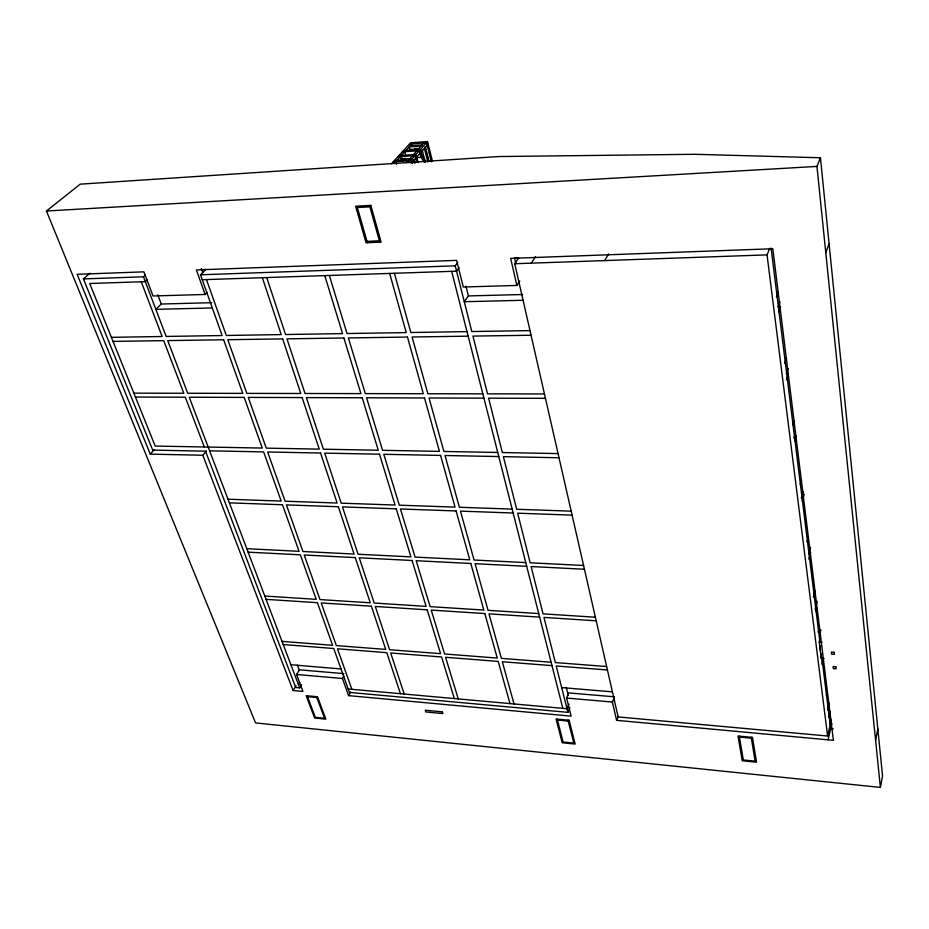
<?xml version="1.0" encoding="UTF-8"?>
<svg xmlns="http://www.w3.org/2000/svg" width="929" height="929" viewBox="0 0 929 929"><rect width="100%" height="100%" fill="white"/><g stroke="black" fill="none" stroke-linecap="round" stroke-linejoin="round"><path stroke-width="1.39" d="M880.402 787.42L882.55 775.947L820.446 157.756L694.811 154.295L498.664 156.548L80.184 184.163L46.45 211.022L255.556 722.925L880.402 787.42L816.963 166.419L820.446 157.756M875.594 740.401L877.835 729.033M830.003 723.308L830.932 719.267M514.341 258.157L518.672 257.995L514.747 263.743L618.133 716.921L827.6 736.023L831.107 720.846M828.076 739.832L831.885 723.319M829.202 717.467L830.189 713.228M828.633 716.979L829.957 711.324M827.6 709.953L829.225 703.114M826.38 694.997L827.007 692.384M821.944 664.432L822.664 657.953M824.128 658.58L821.271 658.382L821.399 653.83M820.261 650.207L820.377 645.643M821.271 658.382L819.239 641.962L819.703 640.151L771.128 248.089M815.917 611.723L816.626 609.041L816.161 605.278M815.105 609.296L817.206 601.342M813.351 597.138L815.105 590.589M808.741 553.823L810.564 547.32M808.857 559.095L810.692 552.558M807.022 541.967L808.485 536.834M802.191 501.033L804.212 494.286M801.286 498.153L803.283 491.511M800.264 484.462L801.53 480.316M794.783 441.252L796.467 436.026M793.83 438.116L795.05 434.342L795.596 438.732M792.867 424.855L794.202 420.825M786.41 379.775L787.815 375.757L787.246 371.124M786.306 373.795L788.164 368.511M825.788 252.804L829.074 243.572M784.622 363.32L786.48 358.106M778.607 311.819L780.557 306.709M778.003 306.907L779.954 301.82M206.493 450.89L202.812 455.245L150.254 454.13L77.142 274.299L143.89 271.849L153.041 295.979L205.135 294.47L196.356 269.921L456.615 260.364L463.304 287.003L516.872 285.447L510.66 258.378L772.823 248.751L833.394 740.32L616.589 720.335L618.11 716.41M776.365 296.932L778.328 291.915M616.589 720.335L612.397 702.045L614.452 696.82L568.792 692.906L566.585 698.051L571.138 716.143L348.572 695.624L342.453 678.495L343.881 676.126M827.6 736.023L767.04 254.871L769.758 248.368M283.229 644.552L333.743 648.512L349.397 692.407L567.921 712.346L569.86 707.77M568.954 704.17L567.004 708.734L348.178 688.993M604.686 260.584L608.576 254M348.572 695.624L350.686 692.047M89.823 273.231L83.424 278.909L152.716 450.112L205.483 451.169L295.747 687.518L299.695 687.878L301.658 684.754M298.418 684.499L299.719 682.432M343.869 673.63L299.51 669.821L296.537 674.489L302.947 691.42L293.088 690.514L296.084 685.765M531.225 263.162L535.534 256.694M516.872 285.447L519.787 281.069M465.963 286.248L468.39 295.933L464.279 301.728L523.073 300.276M459.1 267.773L456.569 271.175L202.232 279.722M529.994 330.608L471.804 331.537L455.222 265.833L457.753 262.442M428.188 144.204L411.21 163.283L410.513 160.624L393.304 161.762M403.395 150.707L420.431 149.523L422.114 156.13L421.058 157.315L416.796 157.593M408.737 162.598L427.537 141.58L432.426 161.089M150.254 454.13L154.075 449.845M406.217 162.703L423.961 142.915M399.365 161.158L401.084 159.265L406.321 158.476M408.284 151.322L409.956 149.476L419.211 148.826M394.128 163.504L413.138 142.613M391.469 163.771L410.63 142.787L427.537 141.58M205.135 294.47L207.121 292.461M145.33 275.054L143.472 276.796L166.14 336.437L222.136 335.543L200.478 274.787L205.808 269.491L201.558 269.654M211.731 302.691L161.263 304.027L155.851 309.345L212.3 307.952M147.165 279.896L145.319 281.638L89.707 283.508L155.201 446.059L262.268 448.068L244.199 397.403L189.237 397.229L299.695 687.878M409.584 143.949L426.504 142.741L431.3 161.843M410.339 145.69L422.231 144.854M421.185 146.016L409.283 146.852L409.956 149.476M402.327 151.88L419.374 150.707L421.058 157.315L424.298 162.099M398.924 155.607L416.041 154.435L418.143 162.656M397.844 156.792L414.973 155.631L416.715 162.424M410.421 158.638L401.084 159.265L400.387 156.618M394.407 160.566L411.593 159.416L412.279 162.076M46.45 211.022L816.963 166.419M366.99 241.354L379.404 240.82M83.424 278.909L143.472 276.796M200.478 274.787L455.222 265.833M514.747 263.743L767.04 254.871M468.39 295.933L522.621 294.516M111.387 337.32L162.145 336.507L141.254 281.766M466.997 331.618L410.85 332.512L394.395 273.265M113.024 341.396L163.725 340.653L183.814 393.257L133.892 393.164M468.158 336.17L412.093 336.995L427.863 393.733L482.825 393.838M531.051 335.241L472.954 336.101L487.528 393.838L544.452 393.954M135.46 397.055L185.312 397.217L204.31 446.977M483.928 398.158L429.035 397.984L443.899 451.459L497.747 452.458M545.451 398.344L488.619 398.169L502.345 452.551L558.05 453.584M209.617 450.832L263.639 451.9L281.173 501.079L228.011 499.233M498.792 456.569L445.026 455.5L459.402 507.269L512.158 509.104M559.014 457.765L503.39 456.662L516.663 509.266L571.196 511.159M415.077 148.443L419.142 148.559M229.382 502.844L282.474 504.749L299.08 551.315L246.812 548.702M513.145 513.017L460.47 511.124L474.057 560.024L525.756 562.602M572.101 515.13L517.65 513.18L530.18 562.811L583.586 565.471M248.124 552.163L300.334 554.81L316.208 599.333L264.8 596.046M526.708 566.318L475.079 563.694L488.039 610.341L538.727 613.581M584.446 569.256L531.121 566.539L543.059 613.86L595.384 617.216M818.31 630.013L821.097 630.187M817.845 631.801L820.644 631.975M266.054 599.344L317.404 602.689L332.594 645.307L282.021 641.382M539.633 617.135L489.002 613.848L501.381 658.382L551.106 662.238M596.209 620.816L543.964 617.413L555.356 662.574L606.637 666.546M819.239 641.962L822.107 642.16M551.977 665.629L502.31 661.738L514.039 703.961M607.427 669.983L556.216 665.965L567.921 712.346M290.893 664.723L341.036 668.95M561.662 687.576L612.42 691.861M296.537 674.489L342.453 678.495M566.585 698.051L612.397 702.045M830.654 728.626L833.301 728.859M307.487 696.634L316.812 697.505M557.435 720.033L568.223 721.043M739.438 737.08L751.364 738.195M422.114 156.13L425.865 161.692M202.812 455.245L293.088 690.514M157.791 294.818L161.263 304.027M297.385 665.106L299.37 670.378M307.174 695.786L315.303 717.316L324.558 718.245L316.499 696.669M206.459 279.583L226.293 335.474L281.243 334.591L262.361 277.701M351.859 689.33L337.482 648.802L386.812 652.669L400.434 693.708M201.361 268.678L202.812 272.766M266.739 277.562L285.551 334.521L342.557 333.616L324.79 275.611M404.231 694.044L390.668 652.971L441.6 656.977L454.351 698.573M329.342 275.448L347.028 333.534L406.217 332.594L389.669 273.428M458.264 698.922L445.583 657.279L498.199 661.413L509.998 703.59M367.373 242.69L357.34 207.515L369.881 206.842L379.775 242.155M395.859 161.588L396.567 164.247M402.164 158.069L402.884 160.798M404.858 151.706L405.543 154.342M414.195 160.624L414.891 163.353M413.44 159.834L414.148 162.563M557.203 719.139L563.125 742.016L573.808 743.084L568.002 720.149M412.093 143.763L412.766 146.387M422.196 150.01L425.308 162.227M451.668 271.349L562.846 708.362M425.447 147.339L428.908 161.054M424.983 146.979L428.432 160.636M424.402 148.501L427.839 162.064M566.295 687.355L568.269 695.275M514.561 258.134L515.792 263.534M739.275 736.151L743.328 759.98L755.126 761.153L751.201 737.266M778.99 304.329L779.594 309.229M802.459 494.286L802.97 498.443M809.484 551.187L809.972 555.136M821.91 657.976L830.189 724.829M412.569 160.578L412.604 163.283M370.834 205.39L355.621 206.215L366.049 242.748L381.099 242.097L370.834 205.39M223.645 339.77L167.719 340.595L187.739 393.269L242.759 393.373L223.645 339.77M282.671 338.899L227.791 339.712L246.835 393.385L300.787 393.49L282.671 338.899M343.904 337.993L286.968 338.841L305.014 393.49L360.94 393.606L343.904 337.993M407.471 337.064L348.363 337.935L365.318 393.606L423.31 393.722L407.471 337.064M302.146 397.577L248.264 397.415L266.275 448.138L319.262 449.125L302.146 397.577M362.217 397.775L306.373 397.6L323.408 449.206L378.277 450.228L362.217 397.775M424.507 397.972L366.583 397.786L382.574 450.31L439.44 451.378L424.507 397.972M320.551 453.038L267.633 451.982L285.11 501.219L337.146 503.03L320.551 453.038M379.496 454.2L324.697 453.12L341.222 503.17L395.069 505.039L379.496 454.2M440.578 455.419L383.793 454.293L399.284 505.179L455.036 507.118L440.578 455.419M338.377 506.746L286.411 504.888L302.947 551.501L354.077 554.044L338.377 506.746M396.23 508.825L342.453 506.897L358.083 554.253L410.943 556.877L396.23 508.825M456.116 510.973L400.434 508.976L415.077 557.086L469.772 559.804L456.116 510.973M355.261 557.609L304.189 555.008L320.006 599.577L370.265 602.793L355.261 557.609M412.058 560.489L359.256 557.806L374.19 603.049L426.109 606.37L412.058 560.489M470.806 563.473L416.18 560.698L430.162 606.637L483.835 610.074L470.806 563.473M371.391 606.196L321.202 602.933L336.344 645.597L385.732 649.417L371.391 606.196M427.166 609.819L375.316 606.451L389.599 649.719L440.59 653.668L427.166 609.819M484.81 613.57L431.219 610.086L444.585 653.981L497.259 658.069L484.81 613.57M834.149 652.309L831.362 652.112L831.606 654.19L834.393 654.388L834.149 652.309M835.856 666.778L833.081 666.569L833.325 668.625L836.088 668.822L835.856 666.778M317.497 696.762L306.175 695.705L314.629 718.036L325.847 719.162L317.497 696.762M569.152 720.265L556.065 719.034L562.208 742.77L575.167 744.071L569.152 720.265M752.478 737.382L738.009 736.035L742.225 760.758L756.531 762.186L752.478 737.382M442.332 711.835L425.296 710.232L425.854 711.951L442.878 713.565L442.332 711.835"/></g></svg>
